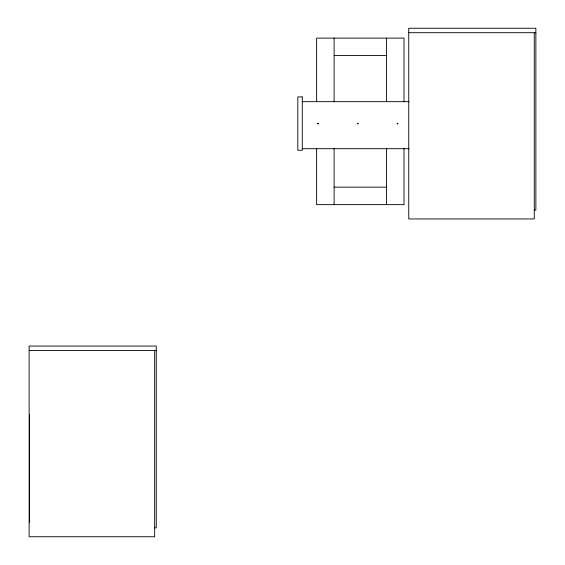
<?xml version="1.0" encoding="UTF-8"?>
<svg xmlns="http://www.w3.org/2000/svg" width="565" height="565" viewBox="0 0 565 565"><rect width="100%" height="100%" fill="white"/><g stroke="black" fill="none" stroke-linecap="round" stroke-linejoin="round"><path stroke-width="0.85" d="M408.742 32.699L535.867 32.699M334.106 55.582L386.545 55.582M302.275 101.665L409.095 101.665M302.275 148.701L409.095 148.701M334.106 187.156L386.545 187.156M534.278 210.039L535.867 210.039L535.867 28.25L408.742 28.25L408.742 218.938L534.278 218.938L534.278 32.699M29.133 350.512L156.258 350.512M154.669 527.851L156.258 527.851L156.258 346.062L29.133 346.062L29.133 536.75L154.669 536.75L154.669 350.512M404.024 101.545L404.024 38.102L316.626 38.102L316.626 101.545M404.024 148.242L404.024 204.636L316.626 204.636L316.626 148.242M386.545 38.102L386.545 101.545M386.545 148.242L386.545 204.636M334.106 38.102L334.106 101.545M334.106 148.242L334.106 204.636M29.451 414.71L29.451 468.103M29.451 469.056L29.451 522.448M317.707 123.474C318.293 125.289 319.119 122.188 317.707 123.474M357.433 123.474C358.019 125.289 358.846 122.188 357.433 123.474M397.174 123.431C397.591 125.296 398.699 122.28 397.174 123.431M302.275 96.897L297.826 96.897L297.826 150.29L302.275 150.29L302.275 96.897"/></g></svg>
